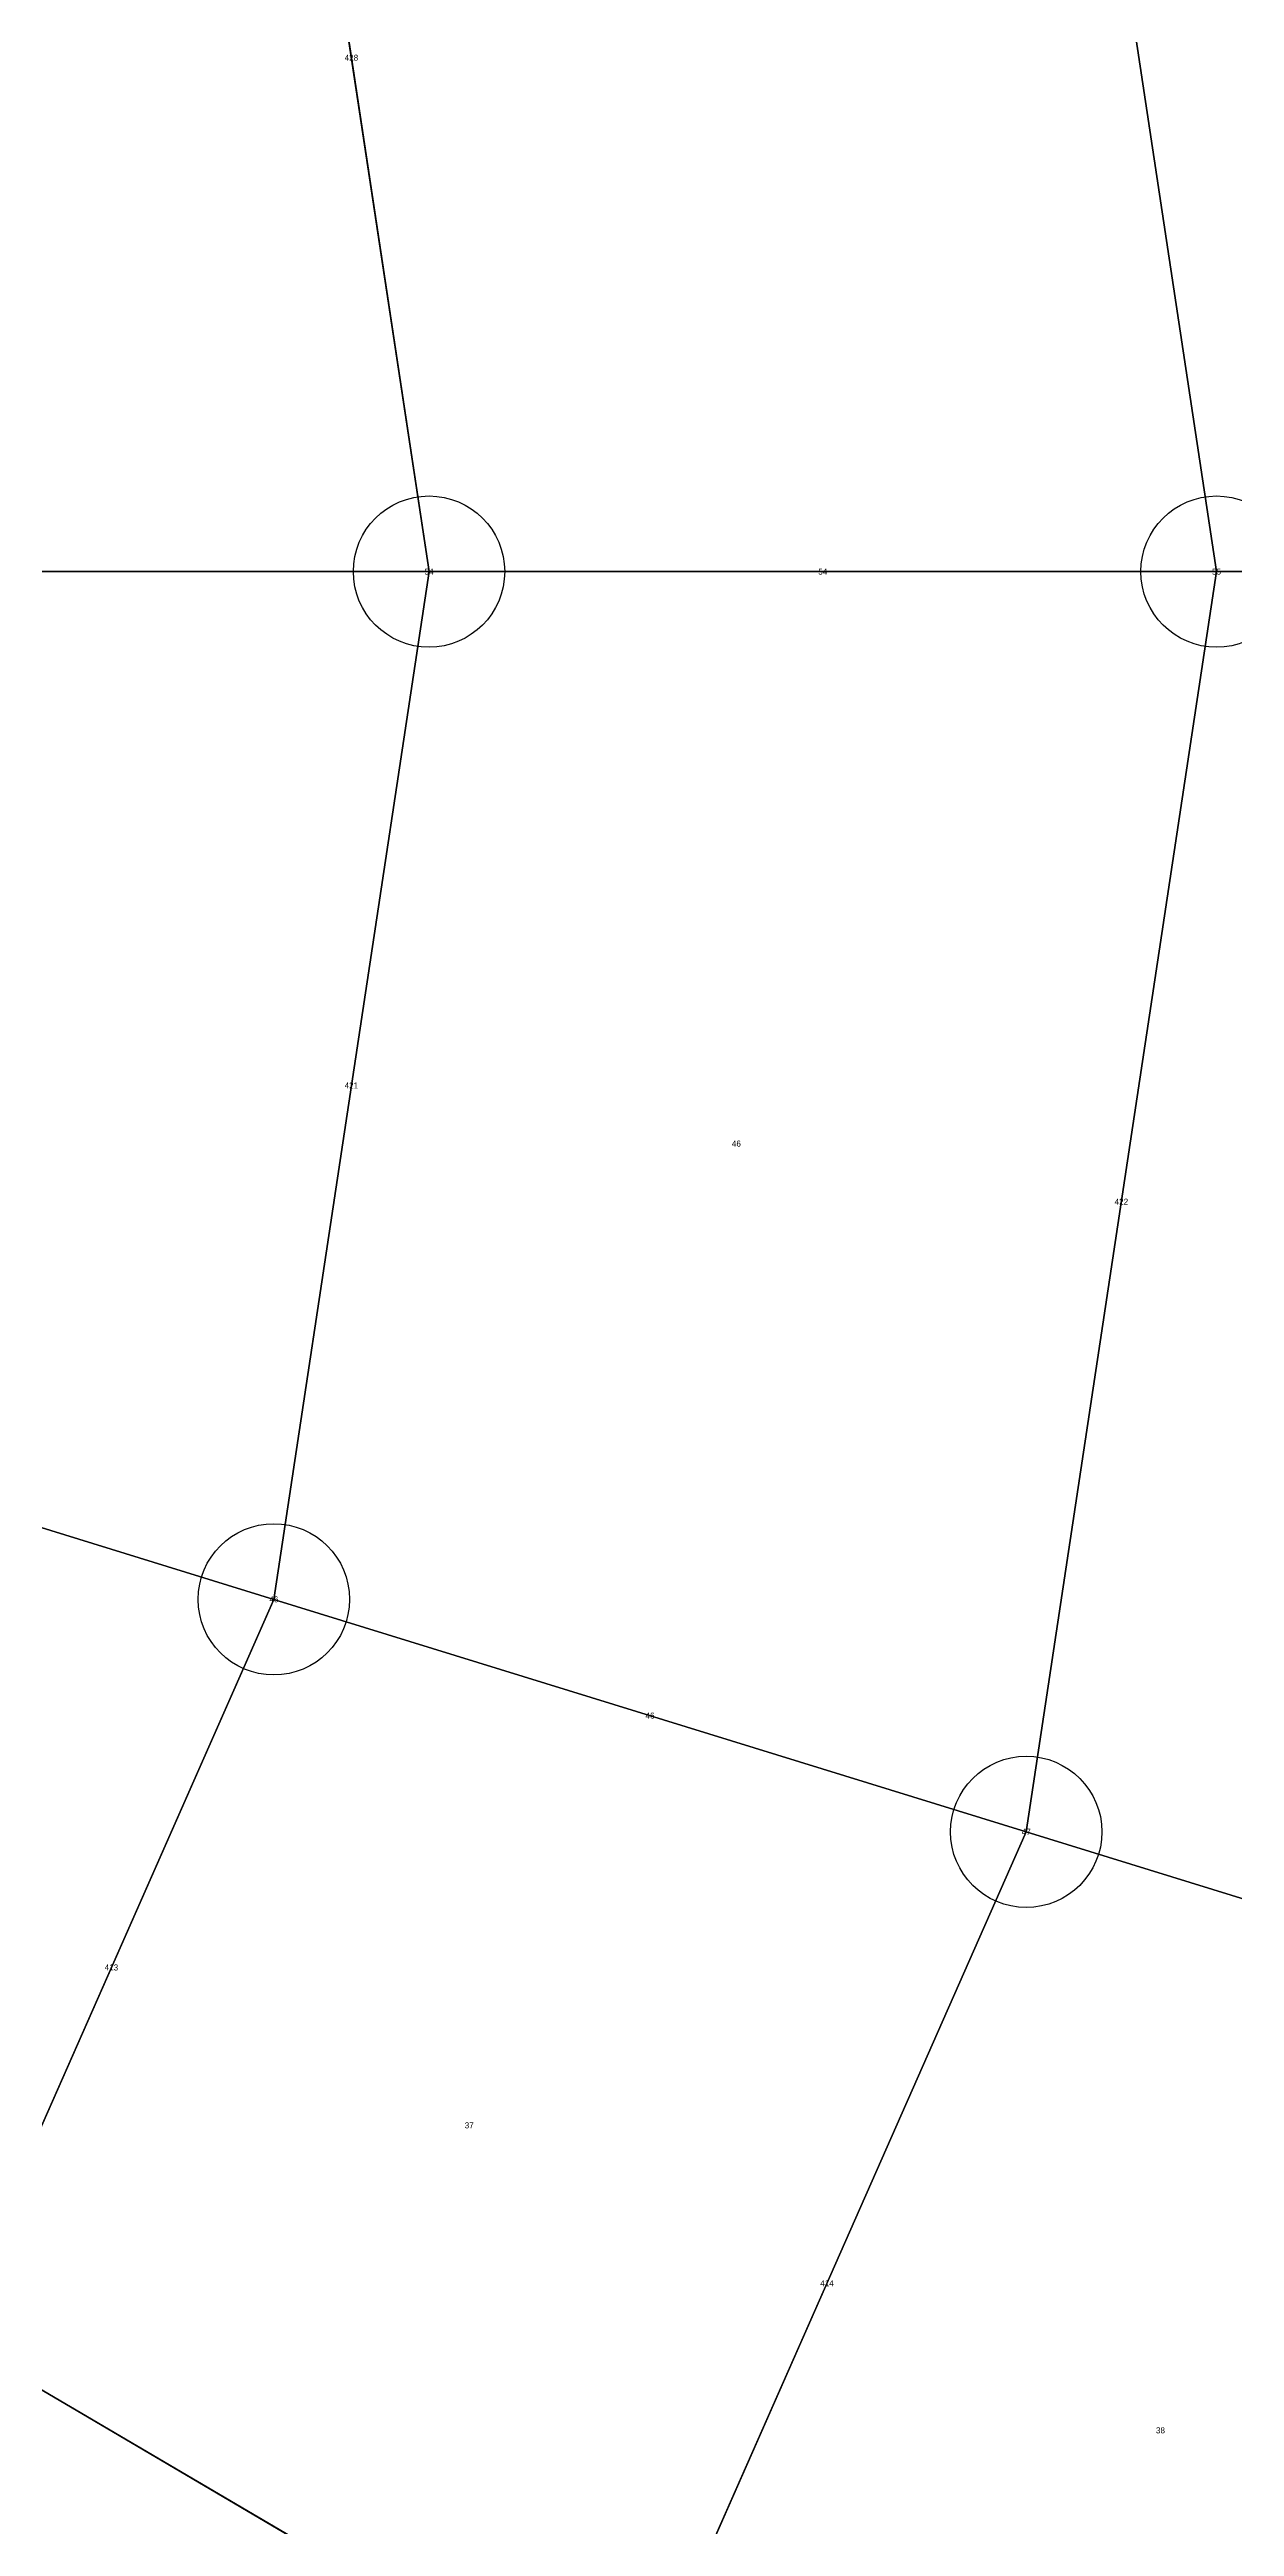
# Model space of a CAD drawing. Extents: x -2.75 to 2.75, y -2.5 to 2.5.
# Drawn here: x 1.025 to 1.417, y -0.646 to 0.173 of the extents above; entities that cross this region are included whole.
import ezdxf
from ezdxf.enums import TextEntityAlignment as Align

# ---------------------------------------------------------------- set-up
doc = ezdxf.new("R2010")
doc.units = 0
doc.header["$MEASUREMENT"] = 0
doc.header["$PDMODE"] = 33
doc.header["$PDSIZE"] = 0.05
for name, color, linetype in [('BRANCHE ESTERNO', 1, 'Continuous'), ('BRANCHE INTERNO', 7, 'Continuous'), ('BRANCHES-Index', 7, 'Continuous'), ('Faces', 7, 'Continuous'), ('Faces-Index', 7, 'Continuous'), ('NODI-Index', 7, 'Continuous'), ('NODO INTRADOSSO INTERNO', 7, 'Continuous')]:
    doc.layers.add(name, color=color, linetype=linetype)

msp = doc.modelspace()

# ---------------------------------------------------------------- linework, layer by layer
at = {"layer": 'BRANCHE ESTERNO'}
for p, q in [((1.41076, 0, 2.24522), (1.34787, 0.41652, 2.24522)), ((1.15051, 0, 2.38905), (1.09922, 0.33968, 2.38905)), ((1.09922, -0.33968, 2.38905), (1.15051, 0, 2.38905)), ((1.34787, -0.41652, 2.24522), (1.41076, 0, 2.24522)), ((0.99186, -0.583, 2.38905), (1.09922, -0.33968, 2.38905)), ((1.21622, -0.71488, 2.24522), (1.34787, -0.41652, 2.24522))]:
    msp.add_line(p, q, dxfattribs=at)
at = {"layer": 'BRANCHE INTERNO'}
for p, q in [((0.87578, 0, 2.50285), (1.15051, 0, 2.38905)), ((1.15051, 0, 2.38905), (1.41076, 0, 2.24522)), ((1.41076, 0, 2.24522), (1.65328, 0, 2.07314)), ((0.83674, -0.25857, 2.50285), (1.09922, -0.33968, 2.38905)), ((1.09922, -0.33968, 2.38905), (1.34787, -0.41652, 2.24522)), ((1.34787, -0.41652, 2.24522), (1.57958, -0.48812, 2.07314)), ((0.99186, -0.583, 2.38905), (1.21622, -0.71488, 2.24522))]:
    msp.add_line(p, q, dxfattribs=at)
at = {"layer": 'Faces'}
for points in [[(1.41076, 0, 2.24522), (1.34787, 0.41652, 2.24522), (1.57958, 0.48812, 2.07314), (1.65328, 0, 2.07314)], [(1.15051, 0, 2.38905), (1.09922, 0.33968, 2.38905), (1.34787, 0.41652, 2.24522), (1.41076, 0, 2.24522)], [(0.87578, 0, 2.50285), (0.83674, 0.25857, 2.50285), (1.09922, 0.33968, 2.38905), (1.15051, 0, 2.38905)], [(0.83674, -0.25857, 2.50285), (0.87578, 0, 2.50285), (1.15051, 0, 2.38905), (1.09922, -0.33968, 2.38905)], [(1.09922, -0.33968, 2.38905), (1.15051, 0, 2.38905), (1.41076, 0, 2.24522), (1.34787, -0.41652, 2.24522)], [(1.34787, -0.41652, 2.24522), (1.41076, 0, 2.24522), (1.65328, 0, 2.07314), (1.57958, -0.48812, 2.07314)], [(0.75502, -0.44379, 2.50285), (0.83674, -0.25857, 2.50285), (1.09922, -0.33968, 2.38905), (0.99186, -0.583, 2.38905)], [(0.99186, -0.583, 2.38905), (1.09922, -0.33968, 2.38905), (1.34787, -0.41652, 2.24522), (1.21622, -0.71488, 2.24522)], [(1.21622, -0.71488, 2.24522), (1.34787, -0.41652, 2.24522), (1.57958, -0.48812, 2.07314), (1.4253, -0.83777, 2.07314)], [(0.89445, -0.72362, 2.38905), (0.99186, -0.583, 2.38905), (1.21622, -0.71488, 2.24522), (1.09678, -0.88731, 2.24522)]]:
    msp.add_3dface(points, dxfattribs=at)
at = {"layer": 'NODO INTRADOSSO INTERNO'}
for p in [(1.15051, 0, 2.38905), (1.41076, 0, 2.24522), (1.09922, -0.33968, 2.38905), (1.34787, -0.41652, 2.24522)]:
    msp.add_point(p, dxfattribs=at)

# ---------------------------------------------------------------- texts
at = {"layer": 'BRANCHES-Index'}
for s, p in [('428', (1.12486, 0.16984, 2.38905)), ('54', (1.28064, 0, 2.31714)), ('421', (1.12486, -0.16984, 2.38905)), ('422', (1.37932, -0.20826, 2.24522)), ('46', (1.22355, -0.3781, 2.31714)), ('413', (1.04554, -0.46134, 2.38905)), ('414', (1.28205, -0.5657, 2.24522))]:
    msp.add_text(s, height=0.002, dxfattribs=at).set_placement(p, align=Align.MIDDLE_CENTER)
at = {"layer": 'Faces-Index'}
for s, p in [('46', (1.25209, -0.18905, 2.31714)), ('37', (1.16379, -0.51352, 2.31714)), ('38', (1.39224, -0.61432, 2.15918))]:
    msp.add_text(s, height=0.002, dxfattribs=at).set_placement(p, align=Align.MIDDLE_CENTER)
at = {"layer": 'NODI-Index'}
for s, p in [('54', (1.15051, 0, 2.38905)), ('55', (1.41076, 0, 2.24522)), ('46', (1.09922, -0.33968, 2.38905)), ('47', (1.34787, -0.41652, 2.24522))]:
    msp.add_text(s, height=0.002, dxfattribs=at).set_placement(p, align=Align.MIDDLE_CENTER)

doc.saveas('drawing.dxf')
